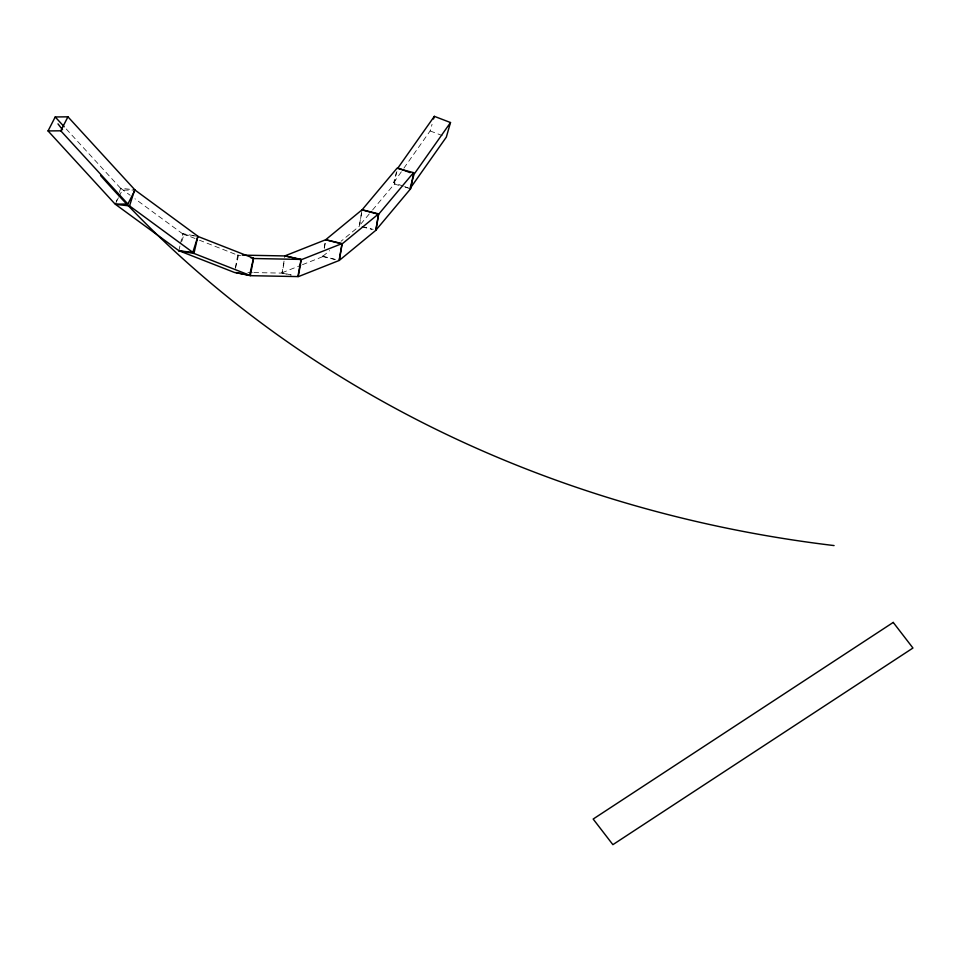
<?xml version="1.0" encoding="UTF-8"?>
<svg xmlns="http://www.w3.org/2000/svg" width="961" height="961" viewBox="0 0 961 961"><rect width="100%" height="100%" fill="white"/><g stroke="black" fill="none" stroke-linecap="round" stroke-linejoin="round"><path stroke-width="0.72" stroke-dasharray="4.8 3.6" d="M335.197 259.374L322.836 256.251L323.304 253.512M324.229 248.022L325.611 239.794M361.432 213.835L359.354 226.171L341.095 241.211M361.792 211.336L359.354 225.751L371.631 211.12M372.568 209.991L394.298 184.092L396.256 172.572M291.495 275.05L282.017 272.78L284.696 257.272M302.451 264.695L322.884 256.611L323.376 253.8M324.35 248.154L325.323 242.52M235.325 267.915L237.751 255.037L240.731 255.097M253.836 272.576L282.09 273.116L284.516 260.239M178.866 250.689L180.163 245.019M180.5 243.601L182.77 233.679L197.846 236.406M235.517 268.239L238.448 255.482L199.468 240.214M403.176 186.182L393.734 182.578L397.542 169.304M403.896 168.163L430.144 130.936L432.054 124.305M115.488 204.369L117.638 197.654M119.344 192.284L120.63 188.26L134.672 189.797M181.761 241.439L183.899 234.724L134.96 198.783M116.437 201.594L118.395 197.786M119.044 196.512L122.311 190.158L135.033 190.026M393.734 182.578L403.055 169.364M322.836 256.251L329.683 250.617M282.017 272.78L301.093 265.236M247.89 272.456L252.347 272.54M183.899 234.724L197.942 236.262M237.751 255.037L240.622 255.662M282.09 273.116L290.69 275.014M322.884 256.611L335.065 259.53M362.093 226.868L371.703 229.295M394.298 184.092L399.812 185.569M405.338 187.035L408.089 187.767M362.105 226.484L373.144 229.427M430.144 130.936L442.276 135.585M404.521 186.698L409.915 188.764M182.77 233.679L198.086 239.673M120.63 188.26L130.179 195.275M66.237 128.978L122.311 190.158"/><path stroke-width="1.44" d="M378.598 213.883L375.823 230.328L339.305 260.407L342.092 243.95L378.598 213.883L362.129 209.726L325.611 239.794L340.711 243.613M413.542 172.644L410.852 188.5L375.907 230.159L378.598 214.303L413.542 172.644L396.989 168.247L362.045 209.894L377.217 213.943M301.177 259.758L298.258 276.672L339.113 260.503L342.044 243.589L325.803 239.697L284.949 255.866L301.177 259.758L342.044 243.589M250.304 275.675L253.548 258.509L301.117 259.422L297.874 276.588L250.304 275.675L235.95 272.516M249.608 275.23L193.942 253.428L197.846 236.406L253.512 258.221L249.608 275.23L234.544 272.492L178.866 250.689L115.488 204.369L129.543 205.906L192.813 252.371L197.942 236.262L134.672 189.797L129.543 205.906M433.567 118.996L434.336 116.341L450.505 122.54L446.324 137.135L409.915 188.764L414.107 174.169L450.505 122.54M48.05 130.936L55.221 116.966L67.943 116.822L135.033 190.026L127.861 204.008L115.14 204.14L48.05 130.936L60.771 130.804L127.861 204.008M60.771 130.804L67.943 116.822M434.336 116.341L397.926 167.983L410.059 172.62M242.22 255.121L285.333 255.95L301.117 259.422M192.813 252.371L178.77 250.833L193.942 253.428M250.773 257.716L253.512 258.221M55.221 116.966L64.231 126.792M834.076 545.572A1238.417 1088.345 -17.3 0 1 100.593 175.551M62.537 129.747A1238.417 1088.345 -17.3 0 1 57.996 123.885M893.237 622.416L593.165 819.048L612.878 844.659L912.95 648.026L893.237 622.416"/></g></svg>
